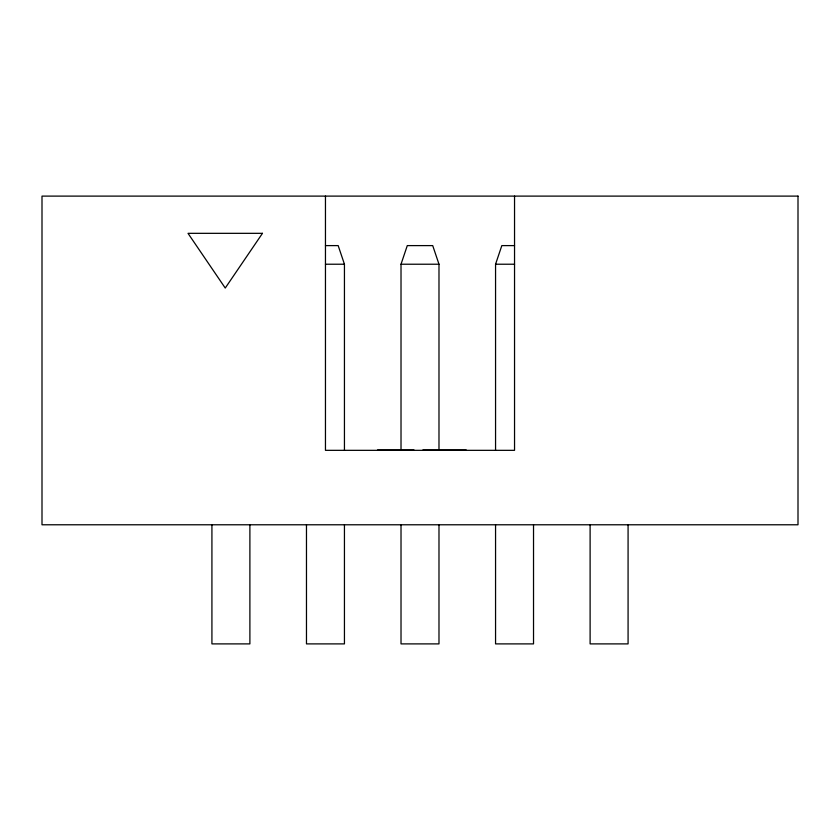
<?xml version="1.0" encoding="UTF-8"?>
<svg xmlns="http://www.w3.org/2000/svg" width="840" height="840" viewBox="0 0 840 840"><rect width="100%" height="100%" fill="white"/><g stroke="black" fill="none" stroke-linecap="round" stroke-linejoin="round"><path stroke-width="1.26" d="M401.016 450.334L401.016 264.222L407.284 245.606L432.716 245.606L438.984 264.222L438.984 450.334M495.558 450.334L495.558 264.222L501.827 245.606L514.542 245.606M325.458 245.606L338.173 245.606L344.442 264.222L344.442 450.334M325.458 264.222L344.442 264.222M401.016 264.222L438.984 264.222M495.558 264.222L514.542 264.222M377.506 449.967L414.005 449.967M422.877 449.967L466.253 449.967M628.078 524.78L628.078 643.892L590.111 643.892L590.111 524.78M533.526 524.78L533.526 643.892L495.558 643.892L495.558 524.78M514.542 196.109L514.542 450.334L325.458 450.334L325.458 196.109M438.984 524.78L438.984 643.892L401.016 643.892L401.016 524.78M344.442 524.78L344.442 643.892L306.474 643.892L306.474 524.78M249.89 524.78L249.89 643.892L211.922 643.892L211.922 524.78M262.469 233.331L225.246 288.046L188.013 233.331L262.469 233.331M798 196.109L42 196.109L42 524.78L798 524.78L798 196.109"/></g></svg>
